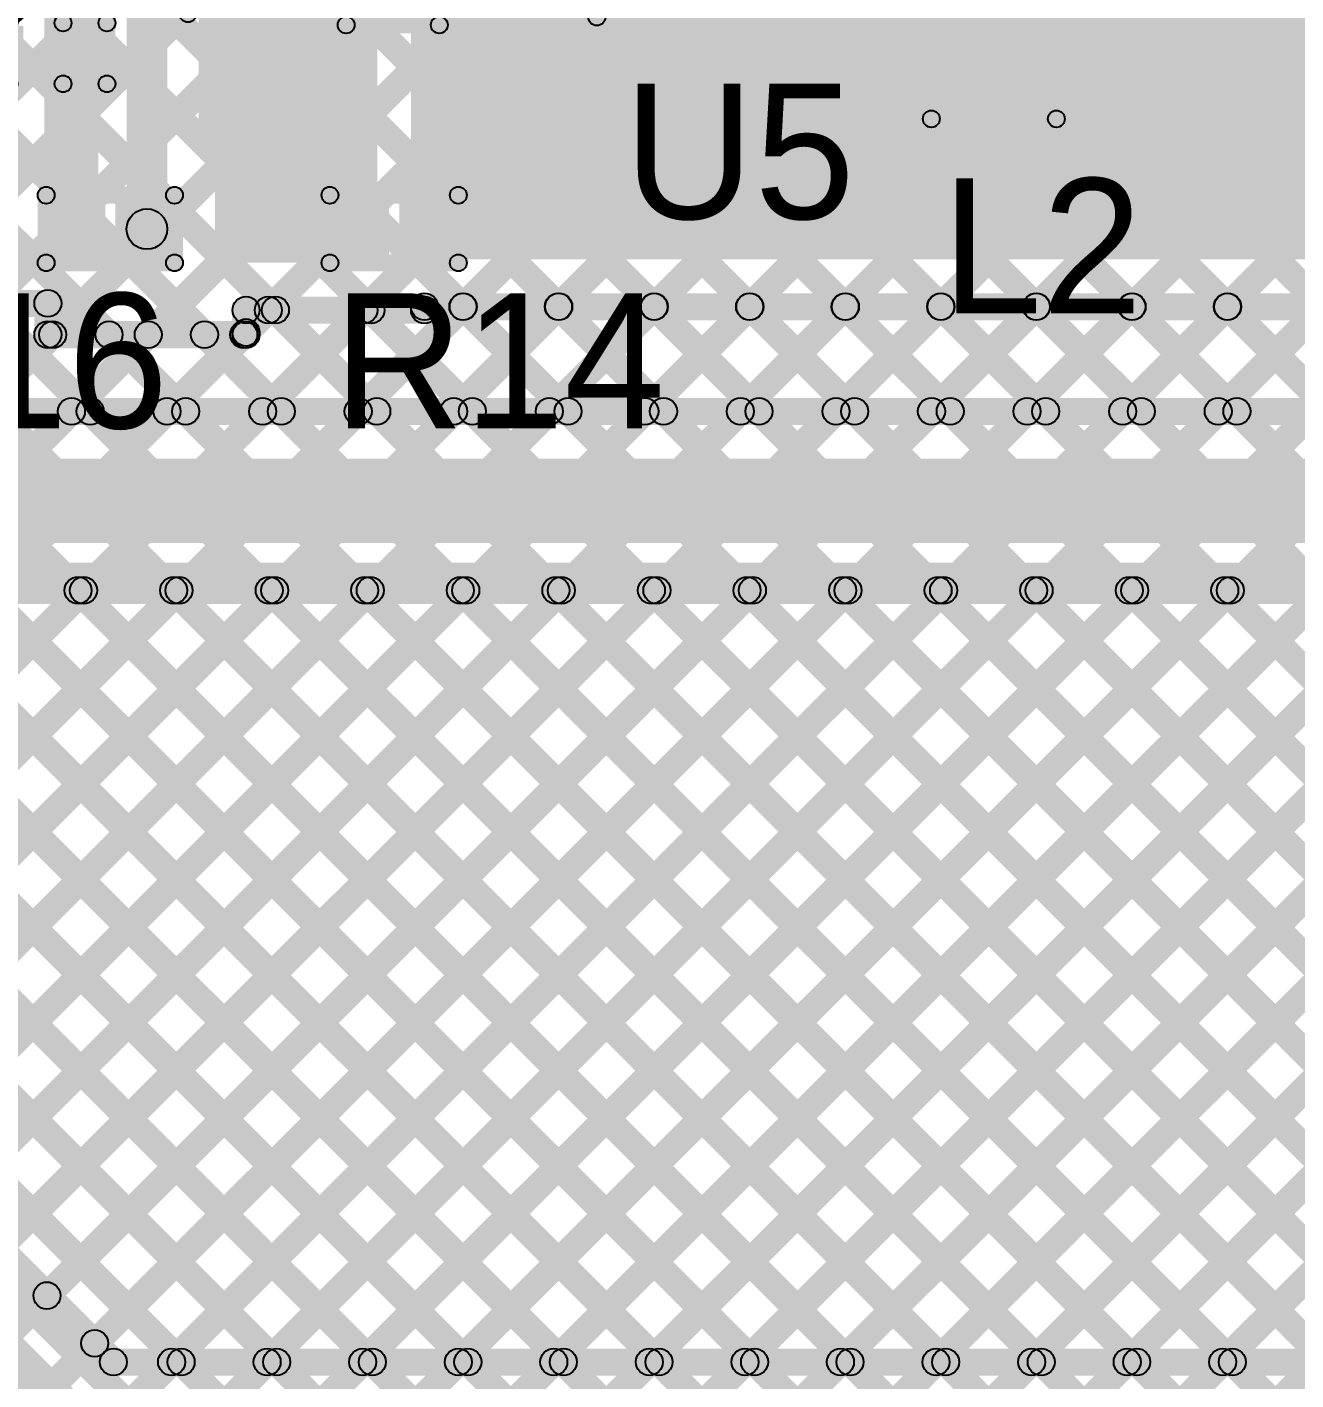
# Model space of a CAD drawing. Header units: millimetres. Extents: x 0.01 to 3.4, y 0.01 to 2.05.
# Drawn here: x 2.2764 to 2.6519, y 0.5452 to 0.9458 of the extents above; entities that cross this region are included whole.
import ezdxf

# ---------------------------------------------------------------- set-up
doc = ezdxf.new("R2010")
doc.units = ezdxf.units.MM
doc.header["$MEASUREMENT"] = 0
for name, color, linetype in [('BottomLayer', 5, 'Continuous'), ('TopLayer', 1, 'Continuous'), ('TopOverlay', 2, 'Continuous'), ('TopPaste', 8, 'Continuous'), ('TopSolder', 216, 'Continuous')]:
    doc.layers.add(name, color=color, linetype=linetype)

# ---------------------------------------------------------------- blocks, each defined once
blk = doc.blocks.new('ESP8285_6')
at = {"layer": 'TopOverlay'}
blk.add_hatch(color=2, dxfattribs=at).paths.add_polyline_path([(-0.15904, -0.055), (-0.16404, -0.055), (-0.16404, 1.61823), (-0.15904, 1.61823)])
blk = doc.blocks.new('SOT23_5_14')
at = {"layer": 'TopLayer'}
for points in [[(-0.02921, 0.05287), (-0.02921, 0.02587), (-0.06921, 0.02587), (-0.06921, 0.05287)], [(0.06921, 0.05287), (0.06921, 0.02587), (0.02921, 0.02587), (0.02921, 0.05287)], [(-0.02921, 0.0135), (-0.02921, -0.0135), (-0.06921, -0.0135), (-0.06921, 0.0135)], [(-0.02921, -0.02587), (-0.02921, -0.05287), (-0.06921, -0.05287), (-0.06921, -0.02587)], [(0.06921, -0.02587), (0.06921, -0.05287), (0.02921, -0.05287), (0.02921, -0.02587)]]:
    blk.add_hatch(color=1, dxfattribs=at).paths.add_polyline_path(points)
at = {"layer": 'TopOverlay'}
h = blk.add_hatch(color=2, dxfattribs=at)
edge = h.paths.add_edge_path()
edge.add_arc((-0.05581, 0.065), 0.005, 0, 360)
h = blk.add_hatch(color=2, dxfattribs=at)
edge = h.paths.add_edge_path()
edge.add_arc((-0.05019, 0.065), 0.005, 0, 360)
h = blk.add_hatch(color=2, dxfattribs=at)
edge = h.paths.add_edge_path()
edge.add_arc((-0.02756, 0.06102), 0.0025, 0, 360)
for points in [[(0.03346, 0.06352), (0.03346, 0.05852), (-0.02756, 0.05852), (-0.02756, 0.06352)], [(0.03829, -0.01319), (0.03329, -0.01319), (0.03329, 0.01437), (0.03829, 0.01437)], [(0.03246, -0.05752), (0.03246, -0.06252), (-0.02856, -0.06252), (-0.02856, -0.05752)]]:
    blk.add_hatch(color=2, dxfattribs=at).paths.add_polyline_path(points)
h = blk.add_hatch(color=2, dxfattribs=at)
edge = h.paths.add_edge_path()
edge.add_arc((0.03346, 0.06102), 0.0025, 0, 360)
h = blk.add_hatch(color=2, dxfattribs=at)
edge = h.paths.add_edge_path()
edge.add_arc((0.03579, 0.01437), 0.0025, 0, 360)
h = blk.add_hatch(color=2, dxfattribs=at)
edge = h.paths.add_edge_path()
edge.add_arc((0.03579, -0.01319), 0.0025, 0, 360)
h = blk.add_hatch(color=2, dxfattribs=at)
edge = h.paths.add_edge_path()
edge.add_arc((-0.02856, -0.06002), 0.0025, 0, 360)
h = blk.add_hatch(color=2, dxfattribs=at)
edge = h.paths.add_edge_path()
edge.add_arc((0.03246, -0.06002), 0.0025, 0, 360)
at = {"layer": 'TopPaste'}
for points in [[(-0.02921, 0.05287), (-0.02921, 0.02587), (-0.06921, 0.02587), (-0.06921, 0.05287)], [(0.06921, 0.05287), (0.06921, 0.02587), (0.02921, 0.02587), (0.02921, 0.05287)], [(-0.02921, 0.0135), (-0.02921, -0.0135), (-0.06921, -0.0135), (-0.06921, 0.0135)], [(-0.02921, -0.02587), (-0.02921, -0.05287), (-0.06921, -0.05287), (-0.06921, -0.02587)], [(0.06921, -0.02587), (0.06921, -0.05287), (0.02921, -0.05287), (0.02921, -0.02587)]]:
    blk.add_hatch(color=8, dxfattribs=at).paths.add_polyline_path(points)
at = {"layer": 'TopSolder'}
for points in [[(-0.02521, 0.05687), (-0.02521, 0.02187), (-0.07321, 0.02187), (-0.07321, 0.05687)], [(0.07321, 0.05687), (0.07321, 0.02187), (0.02521, 0.02187), (0.02521, 0.05687)], [(-0.02521, 0.0175), (-0.02521, -0.0175), (-0.07321, -0.0175), (-0.07321, 0.0175)], [(-0.02521, -0.02187), (-0.02521, -0.05687), (-0.07321, -0.05687), (-0.07321, -0.02187)], [(0.07321, -0.02187), (0.07321, -0.05687), (0.02521, -0.05687), (0.02521, -0.02187)]]:
    blk.add_hatch(color=216, dxfattribs=at).paths.add_polyline_path(points)
at = {"layer": 'TopOverlay', "const_width": 0.01}
blk.add_lwpolyline([(-0.05019, 0.065, 1), (-0.05581, 0.065, 1)], format="xyb", close=True, dxfattribs=at)
at = {"layer": 'TopOverlay'}
for centre, radius in [((-0.05581, 0.065), 0.005), ((-0.05019, 0.065), 0.005), ((-0.02756, 0.06102), 0.0025), ((0.03346, 0.06102), 0.0025), ((0.03579, 0.01437), 0.0025), ((0.03579, -0.01319), 0.0025), ((-0.02856, -0.06002), 0.0025), ((0.03246, -0.06002), 0.0025)]:
    blk.add_circle(centre, radius, dxfattribs=at)
blk = doc.blocks.new('R___0201_19')
at = {"layer": 'TopLayer'}
for points in [[(-0.01614, 0.00728), (-0.00551, 0.00728), (-0.00551, -0.00728), (-0.01614, -0.00728)], [(0.00551, 0.00728), (0.01614, 0.00728), (0.01614, -0.00728), (0.00551, -0.00728)]]:
    blk.add_hatch(color=1, dxfattribs=at).paths.add_polyline_path(points)
at = {"layer": 'TopOverlay'}
h = blk.add_hatch(color=2, dxfattribs=at)
edge = h.paths.add_edge_path()
edge.add_arc((-0.019, 0.01), 0.0025, 0, 360)
h = blk.add_hatch(color=2, dxfattribs=at)
edge = h.paths.add_edge_path()
edge.add_arc((-0.019, 0.01), 0.0025, 0, 360)
for points in [[(-0.019, 0.0075), (-0.019, 0.0125), (0.019, 0.0125), (0.019, 0.0075)], [(-0.0165, -0.01), (-0.0215, -0.01), (-0.0215, 0.01), (-0.0165, 0.01)], [(0.0215, -0.01), (0.0165, -0.01), (0.0165, 0.01), (0.0215, 0.01)], [(-0.019, -0.0125), (-0.019, -0.0075), (0.019, -0.0075), (0.019, -0.0125)]]:
    blk.add_hatch(color=2, dxfattribs=at).paths.add_polyline_path(points)
h = blk.add_hatch(color=2, dxfattribs=at)
edge = h.paths.add_edge_path()
edge.add_arc((0.019, 0.01), 0.0025, 0, 360)
h = blk.add_hatch(color=2, dxfattribs=at)
edge = h.paths.add_edge_path()
edge.add_arc((0.019, 0.01), 0.0025, 0, 360)
h = blk.add_hatch(color=2, dxfattribs=at)
edge = h.paths.add_edge_path()
edge.add_arc((-0.019, -0.01), 0.0025, 0, 360)
h = blk.add_hatch(color=2, dxfattribs=at)
edge = h.paths.add_edge_path()
edge.add_arc((-0.019, -0.01), 0.0025, 0, 360)
h = blk.add_hatch(color=2, dxfattribs=at)
edge = h.paths.add_edge_path()
edge.add_arc((0.019, -0.01), 0.0025, 0, 360)
h = blk.add_hatch(color=2, dxfattribs=at)
edge = h.paths.add_edge_path()
edge.add_arc((0.019, -0.01), 0.0025, 0, 360)
at = {"layer": 'TopPaste'}
for points in [[(-0.01614, 0.00728), (-0.00551, 0.00728), (-0.00551, -0.00728), (-0.01614, -0.00728)], [(0.00551, 0.00728), (0.01614, 0.00728), (0.01614, -0.00728), (0.00551, -0.00728)]]:
    blk.add_hatch(color=8, dxfattribs=at).paths.add_polyline_path(points)
at = {"layer": 'TopSolder'}
for points in [[(-0.02014, 0.01128), (-0.00151, 0.01128), (-0.00151, -0.01128), (-0.02014, -0.01128)], [(0.00151, 0.01128), (0.02014, 0.01128), (0.02014, -0.01128), (0.00151, -0.01128)]]:
    blk.add_hatch(color=216, dxfattribs=at).paths.add_polyline_path(points)
at = {"layer": 'TopOverlay'}
for centre in [(-0.019, 0.01), (-0.019, 0.01), (0.019, 0.01), (0.019, 0.01), (-0.019, -0.01), (-0.019, -0.01), (0.019, -0.01), (0.019, -0.01)]:
    blk.add_circle(centre, 0.0025, dxfattribs=at)
blk = doc.blocks.new('R___0201_21')
at = {"layer": 'TopLayer'}
for points in [[(-0.01614, 0.00728), (-0.00551, 0.00728), (-0.00551, -0.00728), (-0.01614, -0.00728)], [(0.00551, 0.00728), (0.01614, 0.00728), (0.01614, -0.00728), (0.00551, -0.00728)]]:
    blk.add_hatch(color=1, dxfattribs=at).paths.add_polyline_path(points)
at = {"layer": 'TopOverlay'}
h = blk.add_hatch(color=2, dxfattribs=at)
edge = h.paths.add_edge_path()
edge.add_arc((-0.019, 0.01), 0.0025, 0, 360)
h = blk.add_hatch(color=2, dxfattribs=at)
edge = h.paths.add_edge_path()
edge.add_arc((-0.019, 0.01), 0.0025, 0, 360)
for points in [[(0.019, 0.0125), (0.019, 0.0075), (-0.019, 0.0075), (-0.019, 0.0125)], [(-0.0215, 0.01), (-0.0165, 0.01), (-0.0165, -0.01), (-0.0215, -0.01)], [(0.0165, 0.01), (0.0215, 0.01), (0.0215, -0.01), (0.0165, -0.01)], [(0.019, -0.0075), (0.019, -0.0125), (-0.019, -0.0125), (-0.019, -0.0075)]]:
    blk.add_hatch(color=2, dxfattribs=at).paths.add_polyline_path(points)
h = blk.add_hatch(color=2, dxfattribs=at)
edge = h.paths.add_edge_path()
edge.add_arc((0.019, 0.01), 0.0025, 0, 360)
h = blk.add_hatch(color=2, dxfattribs=at)
edge = h.paths.add_edge_path()
edge.add_arc((0.019, 0.01), 0.0025, 0, 360)
h = blk.add_hatch(color=2, dxfattribs=at)
edge = h.paths.add_edge_path()
edge.add_arc((-0.019, -0.01), 0.0025, 0, 360)
h = blk.add_hatch(color=2, dxfattribs=at)
edge = h.paths.add_edge_path()
edge.add_arc((-0.019, -0.01), 0.0025, 0, 360)
h = blk.add_hatch(color=2, dxfattribs=at)
edge = h.paths.add_edge_path()
edge.add_arc((0.019, -0.01), 0.0025, 0, 360)
h = blk.add_hatch(color=2, dxfattribs=at)
edge = h.paths.add_edge_path()
edge.add_arc((0.019, -0.01), 0.0025, 0, 360)
at = {"layer": 'TopPaste'}
for points in [[(-0.01614, 0.00728), (-0.00551, 0.00728), (-0.00551, -0.00728), (-0.01614, -0.00728)], [(0.00551, 0.00728), (0.01614, 0.00728), (0.01614, -0.00728), (0.00551, -0.00728)]]:
    blk.add_hatch(color=8, dxfattribs=at).paths.add_polyline_path(points)
at = {"layer": 'TopSolder'}
for points in [[(-0.02014, 0.01128), (-0.00151, 0.01128), (-0.00151, -0.01128), (-0.02014, -0.01128)], [(0.00151, 0.01128), (0.02014, 0.01128), (0.02014, -0.01128), (0.00151, -0.01128)]]:
    blk.add_hatch(color=216, dxfattribs=at).paths.add_polyline_path(points)
at = {"layer": 'TopOverlay'}
for centre in [(-0.019, 0.01), (-0.019, 0.01), (0.019, 0.01), (0.019, 0.01), (-0.019, -0.01), (-0.019, -0.01), (0.019, -0.01), (0.019, -0.01)]:
    blk.add_circle(centre, 0.0025, dxfattribs=at)
blk = doc.blocks.new('SPM5012T_100M_LR_26')
at = {"layer": 'TopLayer'}
for points in [[(-0.11417, 0.05512), (-0.05906, 0.05512), (-0.05906, -0.05512), (-0.11417, -0.05512)], [(0.05906, 0.05512), (0.11417, 0.05512), (0.11417, -0.05512), (0.05906, -0.05512)]]:
    blk.add_hatch(color=1, dxfattribs=at).paths.add_polyline_path(points)
at = {"layer": 'TopOverlay'}
h = blk.add_hatch(color=2, dxfattribs=at)
edge = h.paths.add_edge_path()
edge.add_arc((-0.108, 0.102), 0.0025, 0, 360)
h = blk.add_hatch(color=2, dxfattribs=at)
edge = h.paths.add_edge_path()
edge.add_arc((-0.108, 0.102), 0.0025, 0, 360)
for points in [[(0.108, 0.1045), (0.108, 0.0995), (-0.108, 0.0995), (-0.108, 0.1045)], [(-0.1055, 0.066), (-0.1105, 0.066), (-0.1105, 0.102), (-0.1055, 0.102)], [(0.1105, 0.066), (0.1055, 0.066), (0.1055, 0.102), (0.1105, 0.102)], [(-0.1055, -0.102), (-0.1105, -0.102), (-0.1105, -0.065), (-0.1055, -0.065)], [(0.1105, -0.102), (0.1055, -0.102), (0.1055, -0.065), (0.1105, -0.065)], [(0.108, -0.0995), (0.108, -0.1045), (-0.108, -0.1045), (-0.108, -0.0995)]]:
    blk.add_hatch(color=2, dxfattribs=at).paths.add_polyline_path(points)
h = blk.add_hatch(color=2, dxfattribs=at)
edge = h.paths.add_edge_path()
edge.add_arc((0.108, 0.102), 0.0025, 0, 360)
h = blk.add_hatch(color=2, dxfattribs=at)
edge = h.paths.add_edge_path()
edge.add_arc((0.108, 0.102), 0.0025, 0, 360)
h = blk.add_hatch(color=2, dxfattribs=at)
edge = h.paths.add_edge_path()
edge.add_arc((-0.108, 0.066), 0.0025, 0, 360)
h = blk.add_hatch(color=2, dxfattribs=at)
edge = h.paths.add_edge_path()
edge.add_arc((0.108, 0.066), 0.0025, 0, 360)
h = blk.add_hatch(color=2, dxfattribs=at)
edge = h.paths.add_edge_path()
edge.add_arc((-0.108, -0.065), 0.0025, 0, 360)
h = blk.add_hatch(color=2, dxfattribs=at)
edge = h.paths.add_edge_path()
edge.add_arc((0.108, -0.065), 0.0025, 0, 360)
h = blk.add_hatch(color=2, dxfattribs=at)
edge = h.paths.add_edge_path()
edge.add_arc((-0.09783, -0.071), 0.005, 0, 360)
h = blk.add_hatch(color=2, dxfattribs=at)
edge = h.paths.add_edge_path()
edge.add_arc((-0.08617, -0.071), 0.005, 0, 360)
h = blk.add_hatch(color=2, dxfattribs=at)
edge = h.paths.add_edge_path()
edge.add_arc((-0.108, -0.102), 0.0025, 0, 360)
h = blk.add_hatch(color=2, dxfattribs=at)
edge = h.paths.add_edge_path()
edge.add_arc((-0.108, -0.102), 0.0025, 0, 360)
h = blk.add_hatch(color=2, dxfattribs=at)
edge = h.paths.add_edge_path()
edge.add_arc((0.108, -0.102), 0.0025, 0, 360)
h = blk.add_hatch(color=2, dxfattribs=at)
edge = h.paths.add_edge_path()
edge.add_arc((0.108, -0.102), 0.0025, 0, 360)
at = {"layer": 'TopPaste'}
for points in [[(-0.11417, 0.05512), (-0.05906, 0.05512), (-0.05906, -0.05512), (-0.11417, -0.05512)], [(0.05906, 0.05512), (0.11417, 0.05512), (0.11417, -0.05512), (0.05906, -0.05512)]]:
    blk.add_hatch(color=8, dxfattribs=at).paths.add_polyline_path(points)
at = {"layer": 'TopSolder'}
for points in [[(-0.11817, 0.05912), (-0.05506, 0.05912), (-0.05506, -0.05912), (-0.11817, -0.05912)], [(0.05506, 0.05912), (0.11817, 0.05912), (0.11817, -0.05912), (0.05506, -0.05912)]]:
    blk.add_hatch(color=216, dxfattribs=at).paths.add_polyline_path(points)
at = {"layer": 'TopOverlay', "const_width": 0.01}
blk.add_lwpolyline([(-0.08617, -0.071, 1), (-0.09783, -0.071, 1)], format="xyb", close=True, dxfattribs=at)
at = {"layer": 'TopOverlay'}
for centre, radius in [((-0.108, 0.102), 0.0025), ((-0.108, 0.102), 0.0025), ((0.108, 0.102), 0.0025), ((0.108, 0.102), 0.0025), ((-0.108, 0.066), 0.0025), ((0.108, 0.066), 0.0025), ((-0.108, -0.065), 0.0025), ((0.108, -0.065), 0.0025), ((-0.09783, -0.071), 0.005), ((-0.08617, -0.071), 0.005), ((-0.108, -0.102), 0.0025), ((-0.108, -0.102), 0.0025), ((0.108, -0.102), 0.0025), ((0.108, -0.102), 0.0025)]:
    blk.add_circle(centre, radius, dxfattribs=at)
blk = doc.blocks.new('CAP_0201_31')
at = {"layer": 'TopLayer'}
for points in [[(-0.01772, 0.00591), (-0.00591, 0.00591), (-0.00591, -0.00591), (-0.01772, -0.00591)], [(0.00591, 0.00591), (0.01772, 0.00591), (0.01772, -0.00591), (0.00591, -0.00591)]]:
    blk.add_hatch(color=1, dxfattribs=at).paths.add_polyline_path(points)
at = {"layer": 'TopOverlay'}
h = blk.add_hatch(color=2, dxfattribs=at)
edge = h.paths.add_edge_path()
edge.add_arc((-0.021, 0.009), 0.0025, 0, 360)
h = blk.add_hatch(color=2, dxfattribs=at)
edge = h.paths.add_edge_path()
edge.add_arc((-0.021, 0.009), 0.0025, 0, 360)
for points in [[(-0.0185, -0.009), (-0.0235, -0.009), (-0.0235, 0.009), (-0.0185, 0.009)], [(-0.021, 0.0065), (-0.021, 0.0115), (-0.008, 0.0115), (-0.008, 0.0065)], [(0.008, 0.0065), (0.008, 0.0115), (0.021, 0.0115), (0.021, 0.0065)], [(0.0235, -0.009), (0.0185, -0.009), (0.0185, 0.009), (0.0235, 0.009)], [(-0.021, -0.0115), (-0.021, -0.0065), (-0.008, -0.0065), (-0.008, -0.0115)], [(0.008, -0.0115), (0.008, -0.0065), (0.021, -0.0065), (0.021, -0.0115)]]:
    blk.add_hatch(color=2, dxfattribs=at).paths.add_polyline_path(points)
h = blk.add_hatch(color=2, dxfattribs=at)
edge = h.paths.add_edge_path()
edge.add_arc((-0.008, 0.009), 0.0025, 0, 360)
h = blk.add_hatch(color=2, dxfattribs=at)
edge = h.paths.add_edge_path()
edge.add_arc((0.008, 0.009), 0.0025, 0, 360)
h = blk.add_hatch(color=2, dxfattribs=at)
edge = h.paths.add_edge_path()
edge.add_arc((0.021, 0.009), 0.0025, 0, 360)
h = blk.add_hatch(color=2, dxfattribs=at)
edge = h.paths.add_edge_path()
edge.add_arc((0.021, 0.009), 0.0025, 0, 360)
h = blk.add_hatch(color=2, dxfattribs=at)
edge = h.paths.add_edge_path()
edge.add_arc((-0.021, -0.009), 0.0025, 0, 360)
h = blk.add_hatch(color=2, dxfattribs=at)
edge = h.paths.add_edge_path()
edge.add_arc((-0.021, -0.009), 0.0025, 0, 360)
h = blk.add_hatch(color=2, dxfattribs=at)
edge = h.paths.add_edge_path()
edge.add_arc((-0.008, -0.009), 0.0025, 0, 360)
h = blk.add_hatch(color=2, dxfattribs=at)
edge = h.paths.add_edge_path()
edge.add_arc((0.008, -0.009), 0.0025, 0, 360)
h = blk.add_hatch(color=2, dxfattribs=at)
edge = h.paths.add_edge_path()
edge.add_arc((0.021, -0.009), 0.0025, 0, 360)
h = blk.add_hatch(color=2, dxfattribs=at)
edge = h.paths.add_edge_path()
edge.add_arc((0.021, -0.009), 0.0025, 0, 360)
at = {"layer": 'TopPaste'}
for points in [[(-0.01772, 0.00591), (-0.00591, 0.00591), (-0.00591, -0.00591), (-0.01772, -0.00591)], [(0.00591, 0.00591), (0.01772, 0.00591), (0.01772, -0.00591), (0.00591, -0.00591)]]:
    blk.add_hatch(color=8, dxfattribs=at).paths.add_polyline_path(points)
at = {"layer": 'TopSolder'}
for points in [[(-0.01988, 0.00807), (-0.00374, 0.00807), (-0.00374, -0.00807), (-0.01988, -0.00807)], [(0.00374, 0.00807), (0.01988, 0.00807), (0.01988, -0.00807), (0.00374, -0.00807)]]:
    blk.add_hatch(color=216, dxfattribs=at).paths.add_polyline_path(points)
at = {"layer": 'TopOverlay'}
for centre in [(-0.021, 0.009), (-0.021, 0.009), (-0.008, 0.009), (0.008, 0.009), (0.021, 0.009), (0.021, 0.009), (-0.021, -0.009), (-0.021, -0.009), (-0.008, -0.009), (0.008, -0.009), (0.021, -0.009), (0.021, -0.009)]:
    blk.add_circle(centre, 0.0025, dxfattribs=at)

msp = doc.modelspace()

# ---------------------------------------------------------------- hatches: boundary and pattern name
at = {"layer": 'BottomLayer'}
for points in [[(2.40603, 1.16788), (2.41169, 1.17353), (2.96278, 0.62245), (2.95712, 0.61679)], [(2.39189, 1.15374), (2.39755, 1.15939), (2.94854, 0.6084), (2.94288, 0.60274)], [(2.37775, 1.13959), (2.3834, 1.14525), (2.94146, 0.5872), (2.9358, 0.58154)], [(2.14383, 0.79381), (2.13817, 0.79947), (2.47527, 1.13657), (2.48093, 1.13092)], [(2.36361, 1.12545), (2.36926, 1.13111), (2.94783, 0.55254), (2.94217, 0.54688)], [(2.14383, 0.76553), (2.13817, 0.77119), (2.48942, 1.12243), (2.49507, 1.11677)], [(2.34946, 1.11131), (2.35512, 1.11697), (2.94783, 0.52426), (2.94217, 0.5186)], [(2.14383, 0.73725), (2.13817, 0.7429), (2.50356, 1.10829), (2.50921, 1.10263)], [(2.33532, 1.09717), (2.34098, 1.10282), (2.94783, 0.49597), (2.94217, 0.49032)], [(2.14383, 0.70896), (2.13817, 0.71462), (2.5177, 1.09415), (2.52336, 1.08849)], [(2.32118, 1.08302), (2.32684, 1.08868), (2.94783, 0.46769), (2.94217, 0.46203)], [(2.14383, 0.68068), (2.13817, 0.68633), (2.53184, 1.08), (2.5375, 1.07435)], [(2.30704, 1.06888), (2.31269, 1.07454), (2.94783, 0.4394), (2.94217, 0.43375)], [(2.14383, 0.65239), (2.13817, 0.65805), (2.54598, 1.06586), (2.55164, 1.0602)], [(2.2929, 1.05474), (2.29855, 1.0604), (2.94783, 0.41112), (2.94217, 0.40547)], [(2.14383, 0.62411), (2.13817, 0.62976), (2.56013, 1.05172), (2.56578, 1.04606)], [(2.27875, 1.0406), (2.28441, 1.04626), (2.94201, 0.38866), (2.93635, 0.383)], [(2.14383, 0.59582), (2.13817, 0.60148), (2.57427, 1.03758), (2.57993, 1.03192)], [(2.14383, 0.56754), (2.13817, 0.5732), (2.58841, 1.02344), (2.59407, 1.01778)], [(2.27717, 1.0139), (2.28283, 1.01955), (3.26355, 0.03883), (3.2579, 0.03317)], [(2.13817, 1.01148), (2.14383, 1.01713), (3.12213, 0.03883), (3.11648, 0.03317)], [(2.14383, 0.53926), (2.13817, 0.54491), (2.60255, 1.00929), (2.60821, 1.00364)], [(2.13983, 0.50697), (2.13418, 0.51263), (2.61669, 0.99515), (2.62235, 0.98949)], [(2.13817, 0.98319), (2.14383, 0.98885), (3.09385, 0.03883), (3.08819, 0.03317)], [(2.28362, 0.97916), (2.28928, 0.98482), (3.23527, 0.03883), (3.22961, 0.03317)], [(1.77131, 0.11017), (1.76566, 0.11583), (2.63084, 0.98101), (2.63649, 0.97535)], [(1.7996, 0.11017), (1.79394, 0.11583), (2.64498, 0.96687), (2.65064, 0.96121)], [(2.27702, 0.95749), (2.28267, 0.96314), (3.20699, 0.03883), (3.20133, 0.03317)], [(2.13817, 0.95491), (2.14383, 0.96056), (2.94881, 0.15558), (2.94316, 0.14992)], [(1.82788, 0.11017), (1.82223, 0.11583), (2.65912, 0.95272), (2.66478, 0.94707)], [(2.2631, 0.94311), (2.26876, 0.94877), (3.1787, 0.03883), (3.17304, 0.03317)], [(2.24209, 0.93584), (2.24774, 0.9415), (3.15042, 0.03883), (3.14476, 0.03317)], [(1.85617, 0.11017), (1.85051, 0.11583), (2.67326, 0.93858), (2.67892, 0.93293)], [(2.13817, 0.92662), (2.14383, 0.93228), (2.91834, 0.15777), (2.91268, 0.15212)], [(1.88445, 0.11017), (1.87879, 0.11583), (2.68741, 0.92444), (2.69306, 0.91878)], [(1.91274, 0.11017), (1.90708, 0.11583), (2.70155, 0.9103), (2.7072, 0.90464)], [(2.13817, 0.89834), (2.14383, 0.904), (2.89598, 0.15185), (2.89032, 0.14619)], [(1.94102, 0.11017), (1.93536, 0.11583), (2.71569, 0.89616), (2.72135, 0.8905)], [(1.9693, 0.11017), (1.96365, 0.11583), (2.72983, 0.88201), (2.73549, 0.87636)], [(2.14418, 0.86405), (2.14983, 0.86971), (2.87812, 0.14142), (2.87247, 0.13576)], [(1.99759, 0.11017), (1.99193, 0.11583), (2.74397, 0.86787), (2.74963, 0.86221)], [(2.02587, 0.11017), (2.02022, 0.11583), (2.75812, 0.85373), (2.76377, 0.84807)], [(2.13817, 0.84177), (2.14383, 0.84743), (2.86389, 0.12737), (2.85823, 0.12171)], [(2.05416, 0.11017), (2.0485, 0.11583), (2.77226, 0.83959), (2.77792, 0.83393)], [(2.08244, 0.11017), (2.07678, 0.11583), (2.7864, 0.82545), (2.79206, 0.81979)], [(2.13817, 0.81349), (2.14383, 0.81914), (2.84714, 0.11583), (2.84149, 0.11017)], [(2.11073, 0.11017), (2.10507, 0.11583), (2.80054, 0.8113), (2.8062, 0.80565)], [(2.13901, 0.11017), (2.13335, 0.11583), (2.81034, 0.79281), (2.81599, 0.78716)], [(2.13817, 0.7852), (2.14383, 0.79086), (2.81886, 0.11583), (2.8132, 0.11017)], [(2.22386, 0.11017), (2.21821, 0.11583), (2.88817, 0.78579), (2.89383, 0.78014)], [(2.16729, 0.11017), (2.16164, 0.11583), (2.82568, 0.77987), (2.83134, 0.77422)], [(2.19558, 0.11017), (2.18992, 0.11583), (2.84893, 0.77483), (2.85458, 0.76918)], [(2.13817, 0.75692), (2.14383, 0.76257), (2.79057, 0.11583), (2.78492, 0.11017)], [(2.13817, 0.72863), (2.14383, 0.73429), (2.76229, 0.11583), (2.75663, 0.11017)], [(2.13817, 0.70035), (2.14383, 0.70601), (2.73401, 0.11583), (2.72835, 0.11017)], [(2.13817, 0.67206), (2.14383, 0.67772), (2.70572, 0.11583), (2.70006, 0.11017)]]:
    msp.add_hatch(color=5, dxfattribs=at).paths.add_polyline_path(points)
at = {"layer": 'TopLayer'}
for points in [[(2.29743, 0.87798), (2.29743, 1.04098), (2.28143, 1.04098), (2.28143, 0.87798)], [(2.39, 0.877), (2.777, 0.877), (2.777, 0.976), (2.39, 0.976)], [(2.31783, 0.886), (2.30583, 0.886), (2.30583, 0.96183), (2.31783, 0.96183)], [(2.332, 0.876), (2.38, 0.876), (2.38, 0.953), (2.332, 0.953)], [(2.21119, 0.91017), (2.21685, 0.91583), (2.29785, 0.83483), (2.29219, 0.82917)], [(2.26743, 0.85998), (2.26743, 0.86798), (2.28251, 0.86798), (2.28251, 0.85998)], [(2.34114, 0.858), (2.34114, 0.866), (2.394, 0.866), (2.394, 0.858)], [(2.37718, 0.82917), (2.37152, 0.83483), (2.40252, 0.86583), (2.40818, 0.86017)], [(2.394, 0.859), (2.394, 0.867), (2.714, 0.867), (2.714, 0.859)], [(2.40546, 0.82917), (2.3998, 0.83483), (2.4308, 0.86583), (2.43646, 0.86017)], [(2.40261, 0.86017), (2.40827, 0.86583), (2.43927, 0.83483), (2.43361, 0.82917)], [(2.43374, 0.82917), (2.42809, 0.83483), (2.45909, 0.86583), (2.46474, 0.86017)], [(2.4309, 0.86017), (2.43655, 0.86583), (2.46755, 0.83483), (2.4619, 0.82917)], [(2.46203, 0.82917), (2.45637, 0.83483), (2.48737, 0.86583), (2.49303, 0.86017)], [(2.45918, 0.86017), (2.46484, 0.86583), (2.49584, 0.83483), (2.49018, 0.82917)], [(2.49031, 0.82917), (2.48466, 0.83483), (2.51566, 0.86583), (2.52131, 0.86017)], [(2.48747, 0.86017), (2.49312, 0.86583), (2.52412, 0.83483), (2.51847, 0.82917)], [(2.5186, 0.82917), (2.51294, 0.83483), (2.54394, 0.86583), (2.5496, 0.86017)], [(2.51575, 0.86017), (2.5214, 0.86583), (2.5524, 0.83483), (2.54675, 0.82917)], [(2.54688, 0.82917), (2.54123, 0.83483), (2.57223, 0.86583), (2.57788, 0.86017)], [(2.54403, 0.86017), (2.54969, 0.86583), (2.58069, 0.83483), (2.57503, 0.82917)], [(2.57517, 0.82917), (2.56951, 0.83483), (2.60051, 0.86583), (2.60617, 0.86017)], [(2.57232, 0.86017), (2.57797, 0.86583), (2.60897, 0.83483), (2.60332, 0.82917)], [(2.60345, 0.82917), (2.59779, 0.83483), (2.62879, 0.86583), (2.63445, 0.86017)], [(2.6006, 0.86017), (2.60626, 0.86583), (2.63726, 0.83483), (2.6316, 0.82917)], [(2.63174, 0.82917), (2.62608, 0.83483), (2.65708, 0.86583), (2.66274, 0.86017)], [(2.62888, 0.86017), (2.63454, 0.86583), (2.66554, 0.83483), (2.65988, 0.82917)], [(2.28651, 0.85472), (2.27851, 0.85472), (2.27851, 0.86398), (2.28651, 0.86398)], [(2.34514, 0.85472), (2.33714, 0.85472), (2.33714, 0.862), (2.34514, 0.862)], [(2.34397, 0.85253), (2.33831, 0.85819), (2.34495, 0.86483), (2.35061, 0.85917)], [(2.34889, 0.82917), (2.34324, 0.83483), (2.37324, 0.86483), (2.37889, 0.85917)], [(2.34704, 0.85917), (2.3527, 0.86483), (2.3827, 0.83483), (2.37704, 0.82917)], [(2.37533, 0.85917), (2.38099, 0.86483), (2.41099, 0.83483), (2.40533, 0.82917)], [(2.26404, 0.82917), (2.25838, 0.83483), (2.2811, 0.85754), (2.28676, 0.85189)], [(2.28251, 0.85072), (2.28251, 0.85872), (2.34114, 0.85872), (2.34114, 0.85072)], [(2.29232, 0.82917), (2.28667, 0.83483), (2.30938, 0.85754), (2.31504, 0.85189)], [(2.29776, 0.85189), (2.30342, 0.85754), (2.32613, 0.83483), (2.32048, 0.82917)], [(2.32061, 0.82917), (2.31495, 0.83483), (2.33767, 0.85754), (2.34332, 0.85189)], [(2.32604, 0.85189), (2.3317, 0.85754), (2.35442, 0.83483), (2.34876, 0.82917)], [(2.14717, 0.83277), (2.15283, 0.83843), (2.43793, 0.55333), (2.43227, 0.54767)], [(2.23648, 0.828), (2.23648, 0.836), (2.73285, 0.836), (2.73285, 0.828)], [(2.02485, 0.82191), (2.0305, 0.82757), (2.30474, 0.55333), (2.29908, 0.54767)], [(2.04463, 0.82217), (2.05029, 0.82783), (2.32479, 0.55333), (2.31913, 0.54767)], [(2.07292, 0.82217), (2.07857, 0.82783), (2.35307, 0.55333), (2.34742, 0.54767)], [(2.1012, 0.82217), (2.10686, 0.82783), (2.38136, 0.55333), (2.3757, 0.54767)], [(2.12949, 0.82217), (2.13514, 0.82783), (2.40964, 0.55333), (2.40399, 0.54767)], [(2.2255, 0.793), (2.2255, 0.818), (2.74383, 0.818), (2.74383, 0.793)], [(2.0001, 0.79716), (2.01778, 0.81484), (2.29978, 0.53284), (2.2821, 0.51516)], [(2.54823, 0.54767), (2.54257, 0.55333), (2.80178, 0.81254), (2.80744, 0.80688)], [(2.57651, 0.54767), (2.57085, 0.55333), (2.81034, 0.79281), (2.81599, 0.78716)], [(2.18607, 0.66635), (2.18041, 0.672), (2.29024, 0.78183), (2.29589, 0.77617)], [(2.20021, 0.6522), (2.19455, 0.65786), (2.31852, 0.78183), (2.32418, 0.77617)], [(2.21435, 0.63806), (2.20869, 0.64372), (2.3468, 0.78183), (2.35246, 0.77617)], [(2.22849, 0.62392), (2.22284, 0.62958), (2.37509, 0.78183), (2.38074, 0.77617)], [(2.2255, 0.775), (2.2255, 0.783), (2.74383, 0.783), (2.74383, 0.775)], [(2.23205, 0.77617), (2.23771, 0.78183), (2.46621, 0.55333), (2.46055, 0.54767)], [(2.24264, 0.60978), (2.23698, 0.61543), (2.40337, 0.78183), (2.40903, 0.77617)], [(2.25678, 0.59564), (2.25112, 0.60129), (2.43166, 0.78183), (2.43731, 0.77617)], [(2.26034, 0.77617), (2.266, 0.78183), (2.4945, 0.55333), (2.48884, 0.54767)], [(2.27092, 0.58149), (2.26526, 0.58715), (2.45994, 0.78183), (2.4656, 0.77617)], [(2.28506, 0.56735), (2.2794, 0.57301), (2.48823, 0.78183), (2.49388, 0.77617)], [(2.28862, 0.77617), (2.29428, 0.78183), (2.52278, 0.55333), (2.51712, 0.54767)], [(2.2992, 0.55321), (2.29355, 0.55887), (2.51651, 0.78183), (2.52217, 0.77617)], [(2.32195, 0.54767), (2.31629, 0.55333), (2.54479, 0.78183), (2.55045, 0.77617)], [(2.31691, 0.77617), (2.32256, 0.78183), (2.55106, 0.55333), (2.54541, 0.54767)], [(2.35024, 0.54767), (2.34458, 0.55333), (2.57308, 0.78183), (2.57874, 0.77617)], [(2.34519, 0.77617), (2.35085, 0.78183), (2.57935, 0.55333), (2.57369, 0.54767)], [(2.37852, 0.54767), (2.37286, 0.55333), (2.60136, 0.78183), (2.60702, 0.77617)], [(2.37348, 0.77617), (2.37913, 0.78183), (2.60763, 0.55333), (2.60198, 0.54767)], [(2.4068, 0.54767), (2.40115, 0.55333), (2.62965, 0.78183), (2.6353, 0.77617)], [(2.40176, 0.77617), (2.40742, 0.78183), (2.63592, 0.55333), (2.63026, 0.54767)], [(2.43509, 0.54767), (2.42943, 0.55333), (2.65793, 0.78183), (2.66359, 0.77617)], [(2.43004, 0.77617), (2.4357, 0.78183), (2.6642, 0.55333), (2.65854, 0.54767)], [(2.46337, 0.54767), (2.45772, 0.55333), (2.68622, 0.78183), (2.69187, 0.77617)], [(2.45833, 0.77617), (2.46399, 0.78183), (2.69249, 0.55333), (2.68683, 0.54767)], [(2.49166, 0.54767), (2.486, 0.55333), (2.7145, 0.78183), (2.72016, 0.77617)], [(2.48661, 0.77617), (2.49227, 0.78183), (2.72077, 0.55333), (2.71511, 0.54767)], [(2.51994, 0.54767), (2.51428, 0.55333), (2.74285, 0.78189), (2.74851, 0.77624)], [(2.5149, 0.77617), (2.52055, 0.78183), (2.74905, 0.55333), (2.7434, 0.54767)], [(2.54318, 0.77617), (2.54884, 0.78183), (2.77734, 0.55333), (2.77168, 0.54767)], [(2.57147, 0.77617), (2.57712, 0.78183), (2.80562, 0.55333), (2.79997, 0.54767)], [(2.59975, 0.77617), (2.6054, 0.78183), (2.8214, 0.56583), (2.81575, 0.56017)], [(2.62803, 0.77617), (2.63369, 0.78183), (2.82503, 0.59049), (2.81937, 0.58483)], [(2.60479, 0.54767), (2.59914, 0.55333), (2.82568, 0.77987), (2.83134, 0.77422)], [(2.63308, 0.54767), (2.62742, 0.55333), (2.84893, 0.77483), (2.85458, 0.76918)], [(2.30191, 0.5465), (2.30191, 0.5545), (2.811, 0.5545), (2.811, 0.5465)]]:
    msp.add_hatch(color=1, dxfattribs=at).paths.add_polyline_path(points)
h = msp.add_hatch(color=1, dxfattribs=at)
edge = h.paths.add_edge_path()
edge.add_arc((2.31183, 0.886), 0.006, 0, 360)
h = msp.add_hatch(color=1, dxfattribs=at)
edge = h.paths.add_edge_path()
edge.add_arc((2.28251, 0.86398), 0.004, 0, 360)
h = msp.add_hatch(color=1, dxfattribs=at)
edge = h.paths.add_edge_path()
edge.add_arc((2.28251, 0.86398), 0.004, 0, 360)
h = msp.add_hatch(color=1, dxfattribs=at)
edge = h.paths.add_edge_path()
edge.add_arc((2.34114, 0.862), 0.004, 0, 360)
h = msp.add_hatch(color=1, dxfattribs=at)
edge = h.paths.add_edge_path()
edge.add_arc((2.34114, 0.862), 0.004, 0, 360)
h = msp.add_hatch(color=1, dxfattribs=at)
edge = h.paths.add_edge_path()
edge.add_arc((2.34778, 0.862), 0.004, 0, 360)
h = msp.add_hatch(color=1, dxfattribs=at)
edge = h.paths.add_edge_path()
edge.add_arc((2.34987, 0.862), 0.004, 0, 360)
h = msp.add_hatch(color=1, dxfattribs=at)
edge = h.paths.add_edge_path()
edge.add_arc((2.37606, 0.862), 0.004, 0, 360)
h = msp.add_hatch(color=1, dxfattribs=at)
edge = h.paths.add_edge_path()
edge.add_arc((2.37816, 0.862), 0.004, 0, 360)
h = msp.add_hatch(color=1, dxfattribs=at)
edge = h.paths.add_edge_path()
edge.add_arc((2.394, 0.863), 0.004, 0, 360)
h = msp.add_hatch(color=1, dxfattribs=at)
edge = h.paths.add_edge_path()
edge.add_arc((2.394, 0.862), 0.004, 0, 360)
h = msp.add_hatch(color=1, dxfattribs=at)
edge = h.paths.add_edge_path()
edge.add_arc((2.40535, 0.863), 0.004, 0, 360)
h = msp.add_hatch(color=1, dxfattribs=at)
edge = h.paths.add_edge_path()
edge.add_arc((2.40544, 0.863), 0.004, 0, 360)
h = msp.add_hatch(color=1, dxfattribs=at)
edge = h.paths.add_edge_path()
edge.add_arc((2.43363, 0.863), 0.004, 0, 360)
h = msp.add_hatch(color=1, dxfattribs=at)
edge = h.paths.add_edge_path()
edge.add_arc((2.43373, 0.863), 0.004, 0, 360)
h = msp.add_hatch(color=1, dxfattribs=at)
edge = h.paths.add_edge_path()
edge.add_arc((2.46192, 0.863), 0.004, 0, 360)
h = msp.add_hatch(color=1, dxfattribs=at)
edge = h.paths.add_edge_path()
edge.add_arc((2.46201, 0.863), 0.004, 0, 360)
h = msp.add_hatch(color=1, dxfattribs=at)
edge = h.paths.add_edge_path()
edge.add_arc((2.4902, 0.863), 0.004, 0, 360)
h = msp.add_hatch(color=1, dxfattribs=at)
edge = h.paths.add_edge_path()
edge.add_arc((2.49029, 0.863), 0.004, 0, 360)
h = msp.add_hatch(color=1, dxfattribs=at)
edge = h.paths.add_edge_path()
edge.add_arc((2.51849, 0.863), 0.004, 0, 360)
h = msp.add_hatch(color=1, dxfattribs=at)
edge = h.paths.add_edge_path()
edge.add_arc((2.51858, 0.863), 0.004, 0, 360)
h = msp.add_hatch(color=1, dxfattribs=at)
edge = h.paths.add_edge_path()
edge.add_arc((2.54677, 0.863), 0.004, 0, 360)
h = msp.add_hatch(color=1, dxfattribs=at)
edge = h.paths.add_edge_path()
edge.add_arc((2.54686, 0.863), 0.004, 0, 360)
h = msp.add_hatch(color=1, dxfattribs=at)
edge = h.paths.add_edge_path()
edge.add_arc((2.57505, 0.863), 0.004, 0, 360)
h = msp.add_hatch(color=1, dxfattribs=at)
edge = h.paths.add_edge_path()
edge.add_arc((2.57514, 0.863), 0.004, 0, 360)
h = msp.add_hatch(color=1, dxfattribs=at)
edge = h.paths.add_edge_path()
edge.add_arc((2.60334, 0.863), 0.004, 0, 360)
h = msp.add_hatch(color=1, dxfattribs=at)
edge = h.paths.add_edge_path()
edge.add_arc((2.60343, 0.863), 0.004, 0, 360)
h = msp.add_hatch(color=1, dxfattribs=at)
edge = h.paths.add_edge_path()
edge.add_arc((2.63162, 0.863), 0.004, 0, 360)
h = msp.add_hatch(color=1, dxfattribs=at)
edge = h.paths.add_edge_path()
edge.add_arc((2.63171, 0.863), 0.004, 0, 360)
h = msp.add_hatch(color=1, dxfattribs=at)
edge = h.paths.add_edge_path()
edge.add_arc((2.28251, 0.85472), 0.004, 0, 360)
h = msp.add_hatch(color=1, dxfattribs=at)
edge = h.paths.add_edge_path()
edge.add_arc((2.28251, 0.85472), 0.004, 0, 360)
h = msp.add_hatch(color=1, dxfattribs=at)
edge = h.paths.add_edge_path()
edge.add_arc((2.28393, 0.85472), 0.004, 0, 360)
h = msp.add_hatch(color=1, dxfattribs=at)
edge = h.paths.add_edge_path()
edge.add_arc((2.30059, 0.85472), 0.004, 0, 360)
h = msp.add_hatch(color=1, dxfattribs=at)
edge = h.paths.add_edge_path()
edge.add_arc((2.31221, 0.85472), 0.004, 0, 360)
h = msp.add_hatch(color=1, dxfattribs=at)
edge = h.paths.add_edge_path()
edge.add_arc((2.32887, 0.85472), 0.004, 0, 360)
h = msp.add_hatch(color=1, dxfattribs=at)
edge = h.paths.add_edge_path()
edge.add_arc((2.3405, 0.85472), 0.004, 0, 360)
h = msp.add_hatch(color=1, dxfattribs=at)
edge = h.paths.add_edge_path()
edge.add_arc((2.34114, 0.85536), 0.004, 0, 360)
h = msp.add_hatch(color=1, dxfattribs=at)
edge = h.paths.add_edge_path()
edge.add_arc((2.34114, 0.85472), 0.004, 0, 360)
h = msp.add_hatch(color=1, dxfattribs=at)
edge = h.paths.add_edge_path()
edge.add_arc((2.34114, 0.85472), 0.004, 0, 360)
h = msp.add_hatch(color=1, dxfattribs=at)
edge = h.paths.add_edge_path()
edge.add_arc((2.2895, 0.832), 0.004, 0, 360)
h = msp.add_hatch(color=1, dxfattribs=at)
edge = h.paths.add_edge_path()
edge.add_arc((2.29502, 0.832), 0.004, 0, 360)
h = msp.add_hatch(color=1, dxfattribs=at)
edge = h.paths.add_edge_path()
edge.add_arc((2.31778, 0.832), 0.004, 0, 360)
h = msp.add_hatch(color=1, dxfattribs=at)
edge = h.paths.add_edge_path()
edge.add_arc((2.3233, 0.832), 0.004, 0, 360)
h = msp.add_hatch(color=1, dxfattribs=at)
edge = h.paths.add_edge_path()
edge.add_arc((2.34606, 0.832), 0.004, 0, 360)
h = msp.add_hatch(color=1, dxfattribs=at)
edge = h.paths.add_edge_path()
edge.add_arc((2.35159, 0.832), 0.004, 0, 360)
h = msp.add_hatch(color=1, dxfattribs=at)
edge = h.paths.add_edge_path()
edge.add_arc((2.37435, 0.832), 0.004, 0, 360)
h = msp.add_hatch(color=1, dxfattribs=at)
edge = h.paths.add_edge_path()
edge.add_arc((2.37987, 0.832), 0.004, 0, 360)
h = msp.add_hatch(color=1, dxfattribs=at)
edge = h.paths.add_edge_path()
edge.add_arc((2.40263, 0.832), 0.004, 0, 360)
h = msp.add_hatch(color=1, dxfattribs=at)
edge = h.paths.add_edge_path()
edge.add_arc((2.40816, 0.832), 0.004, 0, 360)
h = msp.add_hatch(color=1, dxfattribs=at)
edge = h.paths.add_edge_path()
edge.add_arc((2.43092, 0.832), 0.004, 0, 360)
h = msp.add_hatch(color=1, dxfattribs=at)
edge = h.paths.add_edge_path()
edge.add_arc((2.43644, 0.832), 0.004, 0, 360)
h = msp.add_hatch(color=1, dxfattribs=at)
edge = h.paths.add_edge_path()
edge.add_arc((2.4592, 0.832), 0.004, 0, 360)
h = msp.add_hatch(color=1, dxfattribs=at)
edge = h.paths.add_edge_path()
edge.add_arc((2.46473, 0.832), 0.004, 0, 360)
h = msp.add_hatch(color=1, dxfattribs=at)
edge = h.paths.add_edge_path()
edge.add_arc((2.48749, 0.832), 0.004, 0, 360)
h = msp.add_hatch(color=1, dxfattribs=at)
edge = h.paths.add_edge_path()
edge.add_arc((2.49301, 0.832), 0.004, 0, 360)
h = msp.add_hatch(color=1, dxfattribs=at)
edge = h.paths.add_edge_path()
edge.add_arc((2.51577, 0.832), 0.004, 0, 360)
h = msp.add_hatch(color=1, dxfattribs=at)
edge = h.paths.add_edge_path()
edge.add_arc((2.52129, 0.832), 0.004, 0, 360)
h = msp.add_hatch(color=1, dxfattribs=at)
edge = h.paths.add_edge_path()
edge.add_arc((2.54405, 0.832), 0.004, 0, 360)
h = msp.add_hatch(color=1, dxfattribs=at)
edge = h.paths.add_edge_path()
edge.add_arc((2.54958, 0.832), 0.004, 0, 360)
h = msp.add_hatch(color=1, dxfattribs=at)
edge = h.paths.add_edge_path()
edge.add_arc((2.57234, 0.832), 0.004, 0, 360)
h = msp.add_hatch(color=1, dxfattribs=at)
edge = h.paths.add_edge_path()
edge.add_arc((2.57786, 0.832), 0.004, 0, 360)
h = msp.add_hatch(color=1, dxfattribs=at)
edge = h.paths.add_edge_path()
edge.add_arc((2.60062, 0.832), 0.004, 0, 360)
h = msp.add_hatch(color=1, dxfattribs=at)
edge = h.paths.add_edge_path()
edge.add_arc((2.60614, 0.832), 0.004, 0, 360)
h = msp.add_hatch(color=1, dxfattribs=at)
edge = h.paths.add_edge_path()
edge.add_arc((2.62891, 0.832), 0.004, 0, 360)
h = msp.add_hatch(color=1, dxfattribs=at)
edge = h.paths.add_edge_path()
edge.add_arc((2.63443, 0.832), 0.004, 0, 360)
h = msp.add_hatch(color=1, dxfattribs=at)
edge = h.paths.add_edge_path()
edge.add_arc((2.29145, 0.779), 0.004, 0, 360)
h = msp.add_hatch(color=1, dxfattribs=at)
edge = h.paths.add_edge_path()
edge.add_arc((2.29306, 0.779), 0.004, 0, 360)
h = msp.add_hatch(color=1, dxfattribs=at)
edge = h.paths.add_edge_path()
edge.add_arc((2.31974, 0.779), 0.004, 0, 360)
h = msp.add_hatch(color=1, dxfattribs=at)
edge = h.paths.add_edge_path()
edge.add_arc((2.32135, 0.779), 0.004, 0, 360)
h = msp.add_hatch(color=1, dxfattribs=at)
edge = h.paths.add_edge_path()
edge.add_arc((2.34802, 0.779), 0.004, 0, 360)
h = msp.add_hatch(color=1, dxfattribs=at)
edge = h.paths.add_edge_path()
edge.add_arc((2.34963, 0.779), 0.004, 0, 360)
h = msp.add_hatch(color=1, dxfattribs=at)
edge = h.paths.add_edge_path()
edge.add_arc((2.3763, 0.779), 0.004, 0, 360)
h = msp.add_hatch(color=1, dxfattribs=at)
edge = h.paths.add_edge_path()
edge.add_arc((2.37792, 0.779), 0.004, 0, 360)
h = msp.add_hatch(color=1, dxfattribs=at)
edge = h.paths.add_edge_path()
edge.add_arc((2.40459, 0.779), 0.004, 0, 360)
h = msp.add_hatch(color=1, dxfattribs=at)
edge = h.paths.add_edge_path()
edge.add_arc((2.4062, 0.779), 0.004, 0, 360)
h = msp.add_hatch(color=1, dxfattribs=at)
edge = h.paths.add_edge_path()
edge.add_arc((2.43287, 0.779), 0.004, 0, 360)
h = msp.add_hatch(color=1, dxfattribs=at)
edge = h.paths.add_edge_path()
edge.add_arc((2.43449, 0.779), 0.004, 0, 360)
h = msp.add_hatch(color=1, dxfattribs=at)
edge = h.paths.add_edge_path()
edge.add_arc((2.46116, 0.779), 0.004, 0, 360)
h = msp.add_hatch(color=1, dxfattribs=at)
edge = h.paths.add_edge_path()
edge.add_arc((2.46277, 0.779), 0.004, 0, 360)
h = msp.add_hatch(color=1, dxfattribs=at)
edge = h.paths.add_edge_path()
edge.add_arc((2.48944, 0.779), 0.004, 0, 360)
h = msp.add_hatch(color=1, dxfattribs=at)
edge = h.paths.add_edge_path()
edge.add_arc((2.49105, 0.779), 0.004, 0, 360)
h = msp.add_hatch(color=1, dxfattribs=at)
edge = h.paths.add_edge_path()
edge.add_arc((2.51773, 0.779), 0.004, 0, 360)
h = msp.add_hatch(color=1, dxfattribs=at)
edge = h.paths.add_edge_path()
edge.add_arc((2.51934, 0.779), 0.004, 0, 360)
h = msp.add_hatch(color=1, dxfattribs=at)
edge = h.paths.add_edge_path()
edge.add_arc((2.54601, 0.779), 0.004, 0, 360)
h = msp.add_hatch(color=1, dxfattribs=at)
edge = h.paths.add_edge_path()
edge.add_arc((2.54762, 0.779), 0.004, 0, 360)
h = msp.add_hatch(color=1, dxfattribs=at)
edge = h.paths.add_edge_path()
edge.add_arc((2.57429, 0.779), 0.004, 0, 360)
h = msp.add_hatch(color=1, dxfattribs=at)
edge = h.paths.add_edge_path()
edge.add_arc((2.57591, 0.779), 0.004, 0, 360)
h = msp.add_hatch(color=1, dxfattribs=at)
edge = h.paths.add_edge_path()
edge.add_arc((2.60258, 0.779), 0.004, 0, 360)
h = msp.add_hatch(color=1, dxfattribs=at)
edge = h.paths.add_edge_path()
edge.add_arc((2.60419, 0.779), 0.004, 0, 360)
h = msp.add_hatch(color=1, dxfattribs=at)
edge = h.paths.add_edge_path()
edge.add_arc((2.63086, 0.779), 0.004, 0, 360)
h = msp.add_hatch(color=1, dxfattribs=at)
edge = h.paths.add_edge_path()
edge.add_arc((2.63248, 0.779), 0.004, 0, 360)
h = msp.add_hatch(color=1, dxfattribs=at)
edge = h.paths.add_edge_path()
edge.add_arc((2.28223, 0.57018), 0.004, 0, 360)
h = msp.add_hatch(color=1, dxfattribs=at)
edge = h.paths.add_edge_path()
edge.add_arc((2.29638, 0.55604), 0.004, 0, 360)
h = msp.add_hatch(color=1, dxfattribs=at)
edge = h.paths.add_edge_path()
edge.add_arc((2.30191, 0.5505), 0.004, 0, 360)
h = msp.add_hatch(color=1, dxfattribs=at)
edge = h.paths.add_edge_path()
edge.add_arc((2.30191, 0.5505), 0.004, 0, 360)
h = msp.add_hatch(color=1, dxfattribs=at)
edge = h.paths.add_edge_path()
edge.add_arc((2.31912, 0.5505), 0.004, 0, 360)
h = msp.add_hatch(color=1, dxfattribs=at)
edge = h.paths.add_edge_path()
edge.add_arc((2.32196, 0.5505), 0.004, 0, 360)
h = msp.add_hatch(color=1, dxfattribs=at)
edge = h.paths.add_edge_path()
edge.add_arc((2.34741, 0.5505), 0.004, 0, 360)
h = msp.add_hatch(color=1, dxfattribs=at)
edge = h.paths.add_edge_path()
edge.add_arc((2.35025, 0.5505), 0.004, 0, 360)
h = msp.add_hatch(color=1, dxfattribs=at)
edge = h.paths.add_edge_path()
edge.add_arc((2.37569, 0.5505), 0.004, 0, 360)
h = msp.add_hatch(color=1, dxfattribs=at)
edge = h.paths.add_edge_path()
edge.add_arc((2.37853, 0.5505), 0.004, 0, 360)
h = msp.add_hatch(color=1, dxfattribs=at)
edge = h.paths.add_edge_path()
edge.add_arc((2.40398, 0.5505), 0.004, 0, 360)
h = msp.add_hatch(color=1, dxfattribs=at)
edge = h.paths.add_edge_path()
edge.add_arc((2.40681, 0.5505), 0.004, 0, 360)
h = msp.add_hatch(color=1, dxfattribs=at)
edge = h.paths.add_edge_path()
edge.add_arc((2.43226, 0.5505), 0.004, 0, 360)
h = msp.add_hatch(color=1, dxfattribs=at)
edge = h.paths.add_edge_path()
edge.add_arc((2.4351, 0.5505), 0.004, 0, 360)
h = msp.add_hatch(color=1, dxfattribs=at)
edge = h.paths.add_edge_path()
edge.add_arc((2.46054, 0.5505), 0.004, 0, 360)
h = msp.add_hatch(color=1, dxfattribs=at)
edge = h.paths.add_edge_path()
edge.add_arc((2.46338, 0.5505), 0.004, 0, 360)
h = msp.add_hatch(color=1, dxfattribs=at)
edge = h.paths.add_edge_path()
edge.add_arc((2.48883, 0.5505), 0.004, 0, 360)
h = msp.add_hatch(color=1, dxfattribs=at)
edge = h.paths.add_edge_path()
edge.add_arc((2.49167, 0.5505), 0.004, 0, 360)
h = msp.add_hatch(color=1, dxfattribs=at)
edge = h.paths.add_edge_path()
edge.add_arc((2.51711, 0.5505), 0.004, 0, 360)
h = msp.add_hatch(color=1, dxfattribs=at)
edge = h.paths.add_edge_path()
edge.add_arc((2.51995, 0.5505), 0.004, 0, 360)
h = msp.add_hatch(color=1, dxfattribs=at)
edge = h.paths.add_edge_path()
edge.add_arc((2.5454, 0.5505), 0.004, 0, 360)
h = msp.add_hatch(color=1, dxfattribs=at)
edge = h.paths.add_edge_path()
edge.add_arc((2.54824, 0.5505), 0.004, 0, 360)
h = msp.add_hatch(color=1, dxfattribs=at)
edge = h.paths.add_edge_path()
edge.add_arc((2.57368, 0.5505), 0.004, 0, 360)
h = msp.add_hatch(color=1, dxfattribs=at)
edge = h.paths.add_edge_path()
edge.add_arc((2.57652, 0.5505), 0.004, 0, 360)
h = msp.add_hatch(color=1, dxfattribs=at)
edge = h.paths.add_edge_path()
edge.add_arc((2.60197, 0.5505), 0.004, 0, 360)
h = msp.add_hatch(color=1, dxfattribs=at)
edge = h.paths.add_edge_path()
edge.add_arc((2.6048, 0.5505), 0.004, 0, 360)
h = msp.add_hatch(color=1, dxfattribs=at)
edge = h.paths.add_edge_path()
edge.add_arc((2.63025, 0.5505), 0.004, 0, 360)
h = msp.add_hatch(color=1, dxfattribs=at)
edge = h.paths.add_edge_path()
edge.add_arc((2.63309, 0.5505), 0.004, 0, 360)

# ---------------------------------------------------------------- linework, layer by layer
at = {"layer": 'BottomLayer', "const_width": 0.008}
msp.add_lwpolyline([(2.2865, 0.984, -1.314987), (2.202, 1.00743)], format="xyb", dxfattribs=at)
at = {"layer": 'TopLayer'}
for centre, radius in [((2.31183, 0.886), 0.006), ((2.28251, 0.86398), 0.004), ((2.28251, 0.86398), 0.004), ((2.34114, 0.862), 0.004), ((2.34114, 0.862), 0.004), ((2.34778, 0.862), 0.004), ((2.34987, 0.862), 0.004), ((2.37606, 0.862), 0.004), ((2.37816, 0.862), 0.004), ((2.394, 0.863), 0.004), ((2.394, 0.862), 0.004), ((2.40535, 0.863), 0.004), ((2.40544, 0.863), 0.004), ((2.43363, 0.863), 0.004), ((2.43373, 0.863), 0.004), ((2.46192, 0.863), 0.004), ((2.46201, 0.863), 0.004), ((2.4902, 0.863), 0.004), ((2.49029, 0.863), 0.004), ((2.51849, 0.863), 0.004), ((2.51858, 0.863), 0.004), ((2.54677, 0.863), 0.004), ((2.54686, 0.863), 0.004), ((2.57505, 0.863), 0.004), ((2.57514, 0.863), 0.004), ((2.60334, 0.863), 0.004), ((2.60343, 0.863), 0.004), ((2.63162, 0.863), 0.004), ((2.63171, 0.863), 0.004), ((2.28251, 0.85472), 0.004), ((2.28251, 0.85472), 0.004), ((2.28393, 0.85472), 0.004), ((2.30059, 0.85472), 0.004), ((2.31221, 0.85472), 0.004), ((2.32887, 0.85472), 0.004), ((2.3405, 0.85472), 0.004), ((2.34114, 0.85536), 0.004), ((2.34114, 0.85472), 0.004), ((2.34114, 0.85472), 0.004), ((2.2895, 0.832), 0.004), ((2.29502, 0.832), 0.004), ((2.31778, 0.832), 0.004), ((2.3233, 0.832), 0.004), ((2.34606, 0.832), 0.004), ((2.35159, 0.832), 0.004), ((2.37435, 0.832), 0.004), ((2.37987, 0.832), 0.004), ((2.40263, 0.832), 0.004), ((2.40816, 0.832), 0.004), ((2.43092, 0.832), 0.004), ((2.43644, 0.832), 0.004), ((2.4592, 0.832), 0.004), ((2.46473, 0.832), 0.004), ((2.48749, 0.832), 0.004), ((2.49301, 0.832), 0.004), ((2.51577, 0.832), 0.004), ((2.52129, 0.832), 0.004), ((2.54405, 0.832), 0.004), ((2.54958, 0.832), 0.004), ((2.57234, 0.832), 0.004), ((2.57786, 0.832), 0.004), ((2.60062, 0.832), 0.004), ((2.60614, 0.832), 0.004), ((2.62891, 0.832), 0.004), ((2.63443, 0.832), 0.004), ((2.29145, 0.779), 0.004), ((2.29306, 0.779), 0.004), ((2.31974, 0.779), 0.004), ((2.32135, 0.779), 0.004), ((2.34802, 0.779), 0.004), ((2.34963, 0.779), 0.004), ((2.3763, 0.779), 0.004), ((2.37792, 0.779), 0.004), ((2.40459, 0.779), 0.004), ((2.4062, 0.779), 0.004), ((2.43287, 0.779), 0.004), ((2.43449, 0.779), 0.004), ((2.46116, 0.779), 0.004), ((2.46277, 0.779), 0.004), ((2.48944, 0.779), 0.004), ((2.49105, 0.779), 0.004), ((2.51773, 0.779), 0.004), ((2.51934, 0.779), 0.004), ((2.54601, 0.779), 0.004), ((2.54762, 0.779), 0.004), ((2.57429, 0.779), 0.004), ((2.57591, 0.779), 0.004), ((2.60258, 0.779), 0.004), ((2.60419, 0.779), 0.004), ((2.63086, 0.779), 0.004), ((2.63248, 0.779), 0.004), ((2.28223, 0.57018), 0.004), ((2.29638, 0.55604), 0.004), ((2.30191, 0.5505), 0.004), ((2.30191, 0.5505), 0.004), ((2.31912, 0.5505), 0.004), ((2.32196, 0.5505), 0.004), ((2.34741, 0.5505), 0.004), ((2.35025, 0.5505), 0.004), ((2.37569, 0.5505), 0.004), ((2.37853, 0.5505), 0.004), ((2.40398, 0.5505), 0.004), ((2.40681, 0.5505), 0.004), ((2.43226, 0.5505), 0.004), ((2.4351, 0.5505), 0.004), ((2.46054, 0.5505), 0.004), ((2.46338, 0.5505), 0.004), ((2.48883, 0.5505), 0.004), ((2.49167, 0.5505), 0.004), ((2.51711, 0.5505), 0.004), ((2.51995, 0.5505), 0.004), ((2.5454, 0.5505), 0.004), ((2.54824, 0.5505), 0.004), ((2.57368, 0.5505), 0.004), ((2.57652, 0.5505), 0.004), ((2.60197, 0.5505), 0.004), ((2.6048, 0.5505), 0.004), ((2.63025, 0.5505), 0.004), ((2.63309, 0.5505), 0.004)]:
    msp.add_circle(centre, radius, dxfattribs=at)

# ---------------------------------------------------------------- block references
for name, p, rotation in [('SPM5012T_100M_LR_26', (2.646, 1.02661), 270), ('SOT23_5_14', (2.384, 0.98221), 270), ('R___0201_21', (2.385, 0.886), 180), ('ESP8285_6', (1.14164, 0.62321), 270)]:
    msp.add_blockref(name, p, dxfattribs=dict(rotation=rotation))
for name, p in [('CAP_0201_31', (2.279, 0.938)), ('R___0201_19', (2.301, 0.886))]:
    msp.add_blockref(name, p)

# ---------------------------------------------------------------- texts
at = {"layer": 'TopOverlay'}
for s, p in [('U5', (2.453, 0.889)), ('L2', (2.547, 0.861)), ('R16', (2.22, 0.827)), ('R14', (2.367, 0.827))]:
    msp.add_text(s, height=0.04, dxfattribs=at).set_placement(p)

doc.saveas('drawing.dxf')
